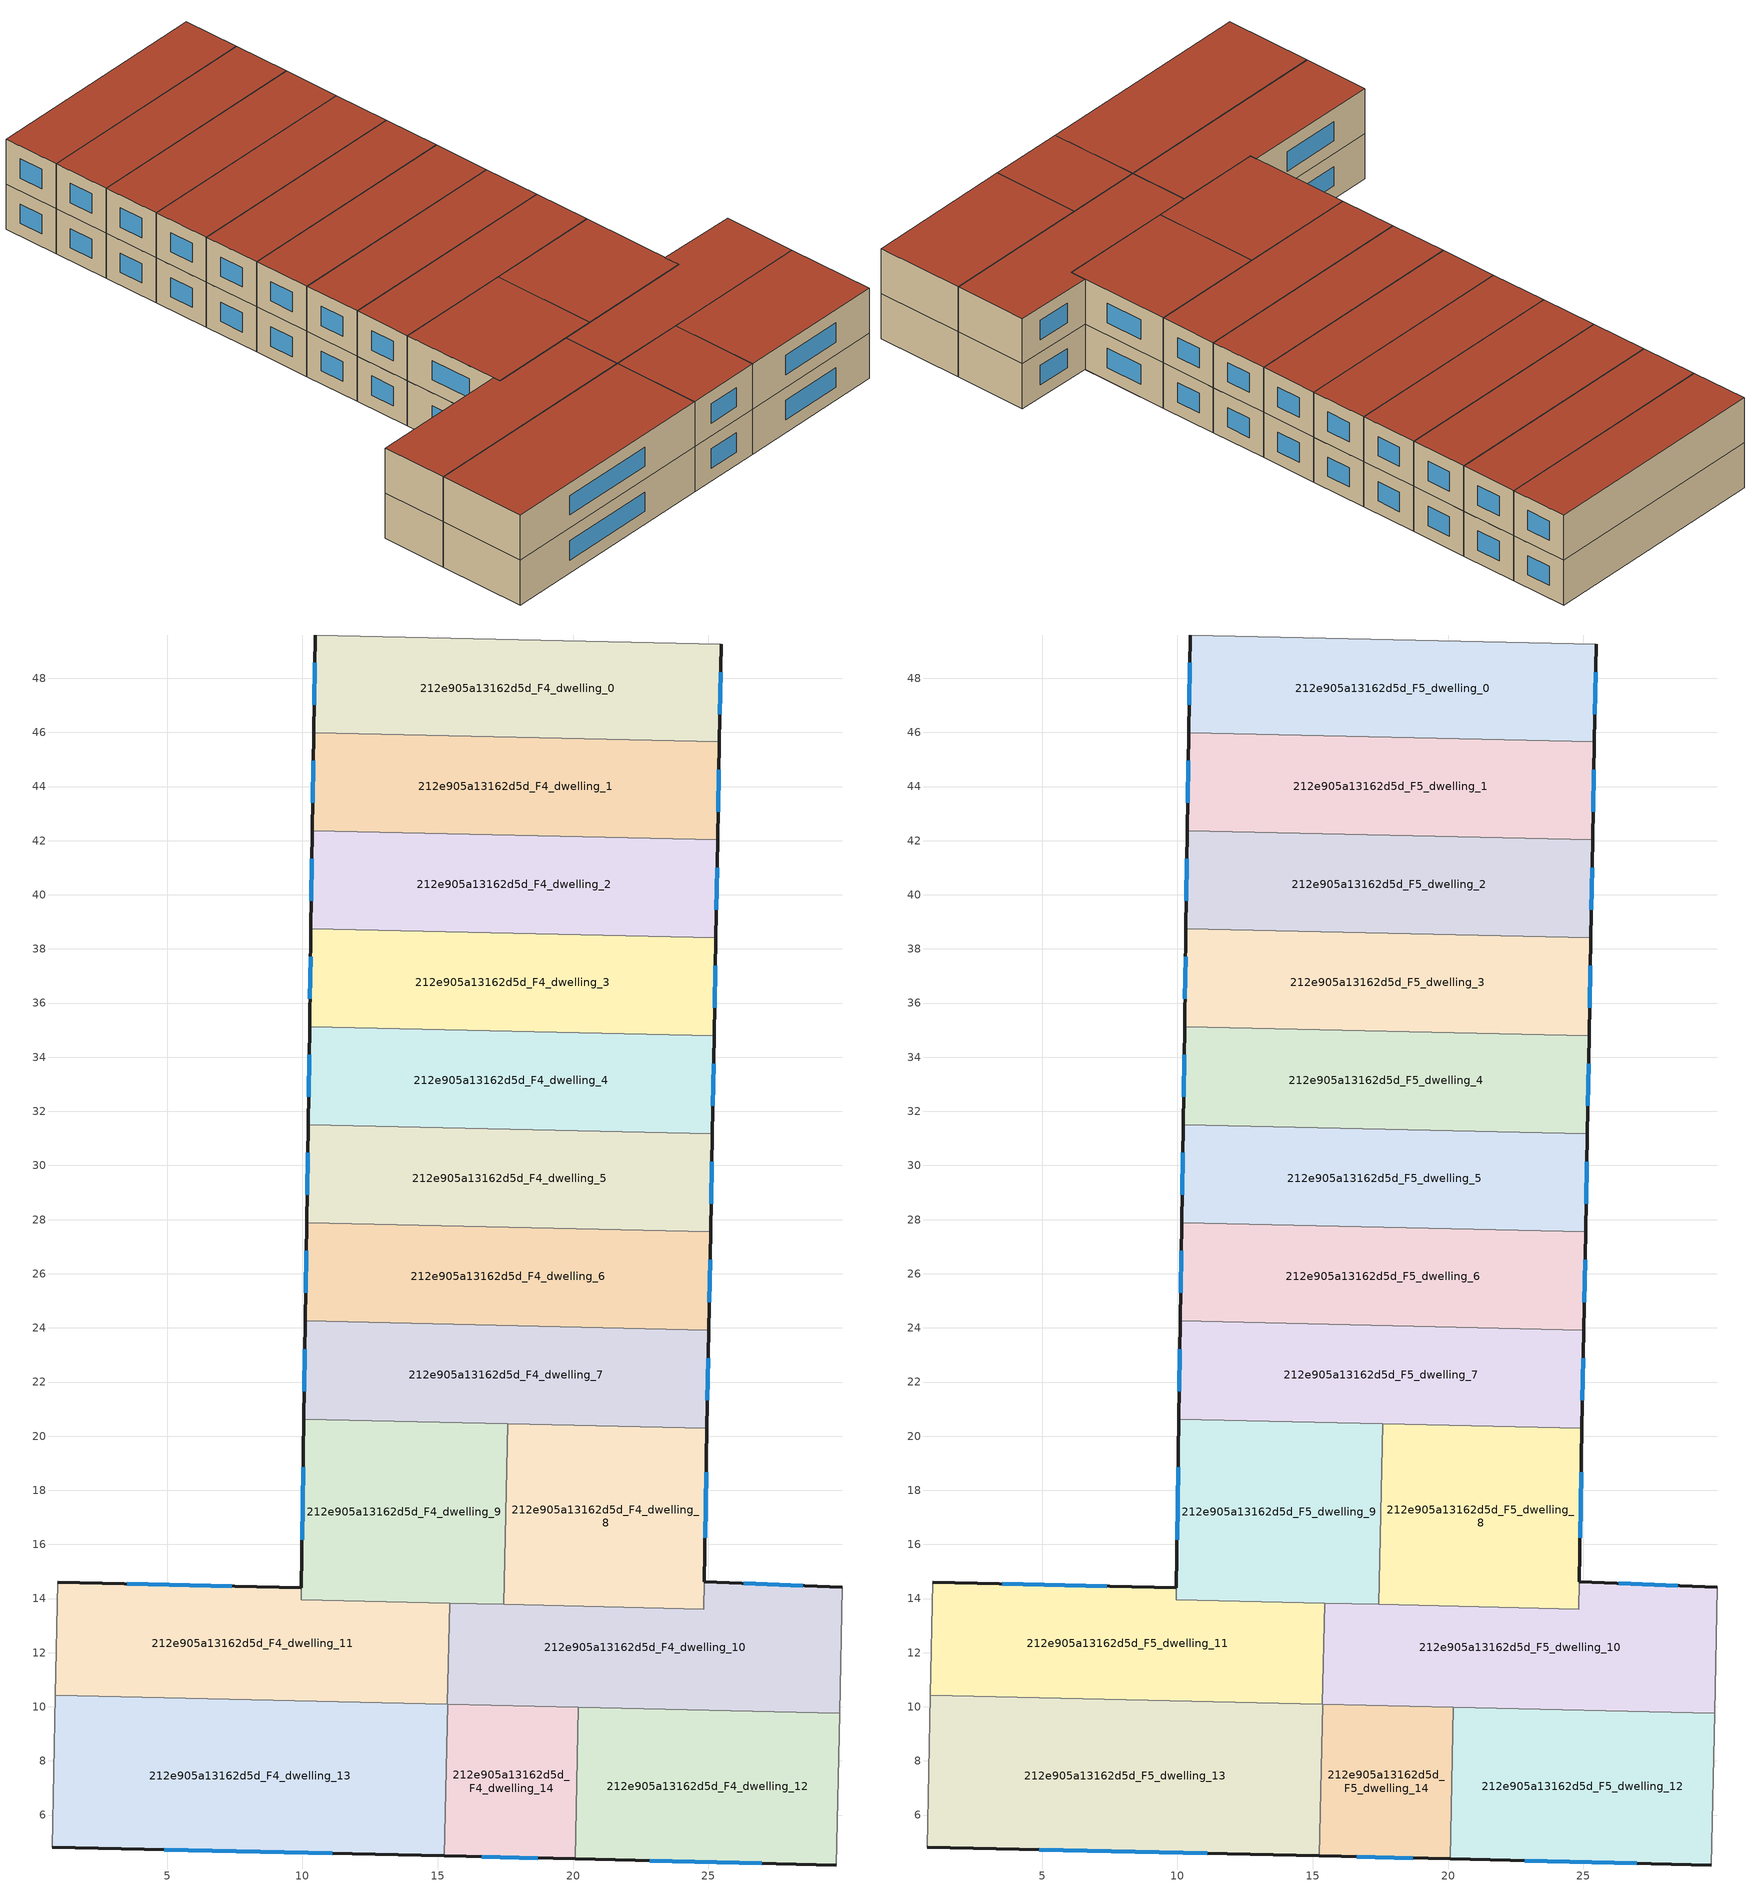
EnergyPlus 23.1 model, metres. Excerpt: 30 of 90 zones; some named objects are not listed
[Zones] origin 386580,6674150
212e905a13162d5d_F4_dwelling_0
 floor to 212e905a13162d5d_F3_dwelling_0 (EU_floor_Construction): 25.47,49.26 25.4,45.65 10.42,45.99 10.47,49.6 z12
 wall outside (EU_wall_Construction): 10.47,49.6 10.42,45.99 / 25.4,45.65 25.47,49.26 z12:15
 wall to 212e905a13162d5d_F4_dwelling_1 (EU_wall_Construction): 10.42,45.99 25.4,45.65 z12:15
 wall adiabatic (EU_wall_Construction): 25.47,49.26 10.47,49.6 z12:15
 window (EU_Window_Construction): 10.46,48.57 10.43,47.02 / 25.42,46.68 25.45,48.23 z12.86:14.14
212e905a13162d5d_F4_dwelling_1
 floor to 212e905a13162d5d_F3_dwelling_1 (EU_floor_Construction): 25.4,45.65 25.34,42.03 10.37,42.37 10.42,45.99 z12
 wall outside (EU_wall_Construction): 10.42,45.99 10.37,42.37 / 25.34,42.03 25.4,45.65 z12:15
 wall to 212e905a13162d5d_F4_dwelling_2 (EU_wall_Construction): 10.37,42.37 25.34,42.03 z12:15
 window (EU_Window_Construction): 10.4,44.96 10.38,43.41 / 25.35,43.07 25.38,44.62 z12.86:14.14
212e905a13162d5d_F4_dwelling_10
 floor to 212e905a13162d5d_F3_dwelling_10 (EU_floor_Construction): 29.95,14.42 29.85,9.76 15.36,10.09 15.44,13.83 24.83,13.61 24.84,14.63 z12
 wall outside (EU_wall_Construction): 29.95,14.42 24.84,14.63 z12:15
 wall to 212e905a13162d5d_F4_dwelling_11 (EU_wall_Construction): 15.44,13.83 15.36,10.09 z12:15
 wall adiabatic (EU_wall_Construction): 29.85,9.76 29.95,14.42 z12:15
 wall to 212e905a13162d5d_F4_dwelling_12 (EU_wall_Construction): 20.2,9.98 29.85,9.76 z12:15
 wall to 212e905a13162d5d_F4_dwelling_8 (EU_wall_Construction): 24.82,13.61 17.44,13.78 / 24.84,14.63 24.83,13.61 z12:15
 wall to 212e905a13162d5d_F4_dwelling_14 (EU_wall_Construction): 15.36,10.09 20.2,9.98 z12:15
 wall to 212e905a13162d5d_F4_dwelling_9 (EU_wall_Construction): 17.44,13.78 15.44,13.83 z12:15
 window (EU_Window_Construction): 28.49,14.48 26.3,14.57 z12.86:14.14
212e905a13162d5d_F4_dwelling_11
 floor to 212e905a13162d5d_F3_dwelling_11 (EU_floor_Construction): 15.44,13.83 15.36,10.09 0.87,10.42 0.96,14.61 9.96,14.4 9.95,13.95 z12
 wall outside (EU_wall_Construction): 9.96,14.4 0.96,14.61 z12:15
 wall adiabatic (EU_wall_Construction): 0.96,14.61 0.87,10.42 z12:15
 wall to 212e905a13162d5d_F4_dwelling_9 (EU_wall_Construction): 9.95,13.95 9.96,14.4 / 15.44,13.83 9.96,13.95 z12:15
 wall to 212e905a13162d5d_F4_dwelling_13 (EU_wall_Construction): 0.87,10.42 15.36,10.09 z12:15
 window (EU_Window_Construction): 7.39,14.46 3.53,14.55 z12.86:14.14
212e905a13162d5d_F4_dwelling_12
 floor to 212e905a13162d5d_F3_dwelling_12 (EU_floor_Construction): 29.85,9.76 29.73,4.16 20.07,4.38 20.2,9.98 z12
 wall outside (EU_wall_Construction): 20.07,4.38 29.73,4.16 z12:15
 wall to 212e905a13162d5d_F4_dwelling_14 (EU_wall_Construction): 20.2,9.98 20.07,4.38 z12:15
 wall adiabatic (EU_wall_Construction): 29.73,4.16 29.85,9.76 z12:15
 window (EU_Window_Construction): 22.83,4.31 26.97,4.22 z12.86:14.14
212e905a13162d5d_F4_dwelling_13
 floor to 212e905a13162d5d_F3_dwelling_13 (EU_floor_Construction): 15.36,10.09 15.24,4.49 0.75,4.82 0.87,10.42 z12
 wall outside (EU_wall_Construction): 0.75,4.82 15.24,4.49 z12:15
 wall adiabatic (EU_wall_Construction): 0.87,10.42 0.75,4.82 z12:15
 wall to 212e905a13162d5d_F4_dwelling_14 (EU_wall_Construction): 15.24,4.49 15.36,10.09 z12:15
 window (EU_Window_Construction): 4.89,4.73 11.1,4.58 z12.86:14.14
212e905a13162d5d_F4_dwelling_14
 floor to 212e905a13162d5d_F3_dwelling_14 (EU_floor_Construction): 20.2,9.98 20.07,4.38 15.24,4.49 15.36,10.09 z12
 wall outside (EU_wall_Construction): 15.24,4.49 20.07,4.38 z12:15
 window (EU_Window_Construction): 16.62,4.46 18.69,4.41 z12.86:14.14
212e905a13162d5d_F4_dwelling_2
 floor to 212e905a13162d5d_F3_dwelling_2 (EU_floor_Construction): 25.34,42.03 25.27,38.42 10.31,38.76 10.37,42.37 z12
 wall outside (EU_wall_Construction): 10.37,42.37 10.31,38.76 / 25.27,38.42 25.34,42.03 z12:15
 wall to 212e905a13162d5d_F4_dwelling_3 (EU_wall_Construction): 10.31,38.76 25.27,38.42 z12:15
 window (EU_Window_Construction): 10.35,41.34 10.33,39.79 / 25.29,39.45 25.32,41 z12.86:14.14
212e905a13162d5d_F4_dwelling_3
 floor to 212e905a13162d5d_F3_dwelling_3 (EU_floor_Construction): 25.27,38.42 25.21,34.79 10.26,35.13 10.31,38.76 z12
 wall outside (EU_wall_Construction): 10.31,38.76 10.26,35.13 / 25.21,34.79 25.27,38.42 z12:15
 wall to 212e905a13162d5d_F4_dwelling_4 (EU_wall_Construction): 10.26,35.13 25.21,34.79 z12:15
 window (EU_Window_Construction): 10.3,37.72 10.28,36.17 / 25.23,35.83 25.25,37.38 z12.86:14.14
212e905a13162d5d_F4_dwelling_4
 floor to 212e905a13162d5d_F3_dwelling_4 (EU_floor_Construction): 25.21,34.79 25.14,31.17 10.21,31.51 10.26,35.13 z12
 wall outside (EU_wall_Construction): 10.26,35.13 10.21,31.51 / 25.14,31.17 25.21,34.79 z12:15
 wall to 212e905a13162d5d_F4_dwelling_5 (EU_wall_Construction): 10.21,31.51 25.14,31.17 z12:15
 window (EU_Window_Construction): 10.25,34.1 10.22,32.55 / 25.16,32.21 25.19,33.76 z12.86:14.14
212e905a13162d5d_F4_dwelling_5
 floor to 212e905a13162d5d_F3_dwelling_5 (EU_floor_Construction): 25.14,31.17 25.08,27.55 10.16,27.88 10.21,31.51 z12
 wall outside (EU_wall_Construction): 10.21,31.51 10.16,27.88 / 25.08,27.55 25.14,31.17 z12:15
 wall to 212e905a13162d5d_F4_dwelling_6 (EU_wall_Construction): 10.16,27.88 25.08,27.55 z12:15
 window (EU_Window_Construction): 10.19,30.48 10.17,28.92 / 25.1,28.58 25.12,30.14 z12.86:14.14
212e905a13162d5d_F4_dwelling_6
 floor to 212e905a13162d5d_F3_dwelling_6 (EU_floor_Construction): 25.08,27.55 25.01,23.92 10.1,24.25 10.16,27.88 z12
 wall outside (EU_wall_Construction): 10.16,27.88 10.1,24.25 / 25.01,23.92 25.08,27.55 z12:15
 wall to 212e905a13162d5d_F4_dwelling_7 (EU_wall_Construction): 10.1,24.25 25.01,23.92 z12:15
 window (EU_Window_Construction): 10.14,26.85 10.12,25.29 / 25.03,24.95 25.06,26.51 z12.86:14.14
212e905a13162d5d_F4_dwelling_7
 floor to 212e905a13162d5d_F3_dwelling_7 (EU_floor_Construction): 25.01,23.92 24.95,20.28 10.05,20.62 10.1,24.25 z12
 wall outside (EU_wall_Construction): 10.1,24.25 10.05,20.62 / 24.95,20.28 25.01,23.92 z12:15
 wall to 212e905a13162d5d_F4_dwelling_9 (EU_wall_Construction): 10.05,20.62 17.59,20.45 z12:15
 wall to 212e905a13162d5d_F4_dwelling_8 (EU_wall_Construction): 17.59,20.45 24.95,20.28 z12:15
 window (EU_Window_Construction): 10.09,23.22 10.06,21.66 / 24.96,21.32 24.99,22.88 z12.86:14.14
212e905a13162d5d_F4_dwelling_8
 floor to 212e905a13162d5d_F3_dwelling_8 (EU_floor_Construction): 24.95,20.28 24.82,13.61 17.44,13.78 17.59,20.45 z12
 wall outside (EU_wall_Construction): 24.85,14.63 24.95,20.28 z12:15
 wall to 212e905a13162d5d_F4_dwelling_9 (EU_wall_Construction): 17.59,20.45 17.44,13.78 z12:15
 window (EU_Window_Construction): 24.87,16.24 24.92,18.67 z12.86:14.14
212e905a13162d5d_F4_dwelling_9
 floor to 212e905a13162d5d_F3_dwelling_9 (EU_floor_Construction): 17.59,20.45 17.44,13.78 9.96,13.95 10.05,20.62 z12
 wall outside (EU_wall_Construction): 10.05,20.62 9.96,14.4 z12:15
 window (EU_Window_Construction): 10.02,18.84 9.99,16.18 z12.86:14.14
212e905a13162d5d_F5_dwelling_0
 floor to 212e905a13162d5d_F4_dwelling_0 (EU_floor_Construction): 25.47,49.26 25.4,45.65 10.42,45.99 10.47,49.6 z15
 wall outside (EU_wall_Construction): 10.47,49.6 10.42,45.99 / 25.4,45.65 25.47,49.26 z15:18
 wall to 212e905a13162d5d_F5_dwelling_1 (EU_wall_Construction): 10.42,45.99 25.4,45.65 z15:18
 wall adiabatic (EU_wall_Construction): 25.47,49.26 10.47,49.6 z15:18
 window (EU_Window_Construction): 10.46,48.57 10.43,47.02 / 25.42,46.68 25.45,48.23 z15.86:17.14
 roof outside (EU_roof_Construction): 25.4,45.65 25.47,49.26 10.47,49.6 10.42,45.99 z18
212e905a13162d5d_F5_dwelling_1
 floor to 212e905a13162d5d_F4_dwelling_1 (EU_floor_Construction): 25.4,45.65 25.34,42.03 10.37,42.37 10.42,45.99 z15
 wall outside (EU_wall_Construction): 10.42,45.99 10.37,42.37 / 25.34,42.03 25.4,45.65 z15:18
 wall to 212e905a13162d5d_F5_dwelling_2 (EU_wall_Construction): 10.37,42.37 25.34,42.03 z15:18
 window (EU_Window_Construction): 10.4,44.96 10.38,43.41 / 25.35,43.07 25.38,44.62 z15.86:17.14
 roof outside (EU_roof_Construction): 25.34,42.03 25.4,45.65 10.42,45.99 10.37,42.37 z18
212e905a13162d5d_F5_dwelling_10
 floor to 212e905a13162d5d_F4_dwelling_10 (EU_floor_Construction): 29.95,14.42 29.85,9.76 15.36,10.09 15.44,13.83 24.83,13.61 24.84,14.63 z15
 wall outside (EU_wall_Construction): 29.95,14.42 24.84,14.63 z15:18
 wall to 212e905a13162d5d_F5_dwelling_11 (EU_wall_Construction): 15.44,13.83 15.36,10.09 z15:18
 wall adiabatic (EU_wall_Construction): 29.85,9.76 29.95,14.42 z15:18
 wall to 212e905a13162d5d_F5_dwelling_12 (EU_wall_Construction): 20.2,9.98 29.85,9.76 z15:18
 wall to 212e905a13162d5d_F5_dwelling_8 (EU_wall_Construction): 24.82,13.61 17.44,13.78 / 24.84,14.63 24.83,13.61 z15:18
 wall to 212e905a13162d5d_F5_dwelling_14 (EU_wall_Construction): 15.36,10.09 20.2,9.98 z15:18
 wall to 212e905a13162d5d_F5_dwelling_9 (EU_wall_Construction): 17.44,13.78 15.44,13.83 z15:18
 window (EU_Window_Construction): 28.49,14.48 26.3,14.57 z15.86:17.14
 roof outside (EU_roof_Construction): 29.85,9.76 29.95,14.42 24.84,14.63 24.83,13.61 15.44,13.83 15.36,10.09 z18
212e905a13162d5d_F5_dwelling_11
 floor to 212e905a13162d5d_F4_dwelling_11 (EU_floor_Construction): 15.44,13.83 15.36,10.09 0.87,10.42 0.96,14.61 9.96,14.4 9.95,13.95 z15
 wall outside (EU_wall_Construction): 9.96,14.4 0.96,14.61 z15:18
 wall adiabatic (EU_wall_Construction): 0.96,14.61 0.87,10.42 z15:18
 wall to 212e905a13162d5d_F5_dwelling_9 (EU_wall_Construction): 9.95,13.95 9.96,14.4 / 15.44,13.83 9.96,13.95 z15:18
 wall to 212e905a13162d5d_F5_dwelling_13 (EU_wall_Construction): 0.87,10.42 15.36,10.09 z15:18
 window (EU_Window_Construction): 7.39,14.46 3.53,14.55 z15.86:17.14
 roof outside (EU_roof_Construction): 15.36,10.09 15.44,13.83 9.95,13.95 9.96,14.4 0.96,14.61 0.87,10.42 z18
212e905a13162d5d_F5_dwelling_12
 floor to 212e905a13162d5d_F4_dwelling_12 (EU_floor_Construction): 29.85,9.76 29.73,4.16 20.07,4.38 20.2,9.98 z15
 wall outside (EU_wall_Construction): 20.07,4.38 29.73,4.16 z15:18
 wall to 212e905a13162d5d_F5_dwelling_14 (EU_wall_Construction): 20.2,9.98 20.07,4.38 z15:18
 wall adiabatic (EU_wall_Construction): 29.73,4.16 29.85,9.76 z15:18
 window (EU_Window_Construction): 22.83,4.31 26.97,4.22 z15.86:17.14
 roof outside (EU_roof_Construction): 29.73,4.16 29.85,9.76 20.2,9.98 20.07,4.38 z18
212e905a13162d5d_F5_dwelling_13
 floor to 212e905a13162d5d_F4_dwelling_13 (EU_floor_Construction): 15.36,10.09 15.24,4.49 0.75,4.82 0.87,10.42 z15
 wall outside (EU_wall_Construction): 0.75,4.82 15.24,4.49 z15:18
 wall adiabatic (EU_wall_Construction): 0.87,10.42 0.75,4.82 z15:18
 wall to 212e905a13162d5d_F5_dwelling_14 (EU_wall_Construction): 15.24,4.49 15.36,10.09 z15:18
 window (EU_Window_Construction): 4.89,4.73 11.1,4.58 z15.86:17.14
 roof outside (EU_roof_Construction): 15.24,4.49 15.36,10.09 0.87,10.42 0.75,4.82 z18
212e905a13162d5d_F5_dwelling_14
 floor to 212e905a13162d5d_F4_dwelling_14 (EU_floor_Construction): 20.2,9.98 20.07,4.38 15.24,4.49 15.36,10.09 z15
 wall outside (EU_wall_Construction): 15.24,4.49 20.07,4.38 z15:18
 window (EU_Window_Construction): 16.62,4.46 18.69,4.41 z15.86:17.14
 roof outside (EU_roof_Construction): 20.07,4.38 20.2,9.98 15.36,10.09 15.24,4.49 z18
212e905a13162d5d_F5_dwelling_2
 floor to 212e905a13162d5d_F4_dwelling_2 (EU_floor_Construction): 25.34,42.03 25.27,38.42 10.31,38.76 10.37,42.37 z15
 wall outside (EU_wall_Construction): 10.37,42.37 10.31,38.76 / 25.27,38.42 25.34,42.03 z15:18
 wall to 212e905a13162d5d_F5_dwelling_3 (EU_wall_Construction): 10.31,38.76 25.27,38.42 z15:18
 window (EU_Window_Construction): 10.35,41.34 10.33,39.79 / 25.29,39.45 25.32,41 z15.86:17.14
 roof outside (EU_roof_Construction): 25.27,38.42 25.34,42.03 10.37,42.37 10.31,38.76 z18
212e905a13162d5d_F5_dwelling_3
 floor to 212e905a13162d5d_F4_dwelling_3 (EU_floor_Construction): 25.27,38.42 25.21,34.79 10.26,35.13 10.31,38.76 z15
 wall outside (EU_wall_Construction): 10.31,38.76 10.26,35.13 / 25.21,34.79 25.27,38.42 z15:18
 wall to 212e905a13162d5d_F5_dwelling_4 (EU_wall_Construction): 10.26,35.13 25.21,34.79 z15:18
 window (EU_Window_Construction): 10.3,37.72 10.28,36.17 / 25.23,35.83 25.25,37.38 z15.86:17.14
 roof outside (EU_roof_Construction): 25.21,34.79 25.27,38.42 10.31,38.76 10.26,35.13 z18
212e905a13162d5d_F5_dwelling_4
 floor to 212e905a13162d5d_F4_dwelling_4 (EU_floor_Construction): 25.21,34.79 25.14,31.17 10.21,31.51 10.26,35.13 z15
 wall outside (EU_wall_Construction): 10.26,35.13 10.21,31.51 / 25.14,31.17 25.21,34.79 z15:18
 wall to 212e905a13162d5d_F5_dwelling_5 (EU_wall_Construction): 10.21,31.51 25.14,31.17 z15:18
 window (EU_Window_Construction): 10.25,34.1 10.22,32.55 / 25.16,32.21 25.19,33.76 z15.86:17.14
 roof outside (EU_roof_Construction): 25.14,31.17 25.21,34.79 10.26,35.13 10.21,31.51 z18
212e905a13162d5d_F5_dwelling_5
 floor to 212e905a13162d5d_F4_dwelling_5 (EU_floor_Construction): 25.14,31.17 25.08,27.55 10.16,27.88 10.21,31.51 z15
 wall outside (EU_wall_Construction): 10.21,31.51 10.16,27.88 / 25.08,27.55 25.14,31.17 z15:18
 wall to 212e905a13162d5d_F5_dwelling_6 (EU_wall_Construction): 10.16,27.88 25.08,27.55 z15:18
 window (EU_Window_Construction): 10.19,30.48 10.17,28.92 / 25.1,28.58 25.12,30.14 z15.86:17.14
 roof outside (EU_roof_Construction): 25.08,27.55 25.14,31.17 10.21,31.51 10.16,27.88 z18
212e905a13162d5d_F5_dwelling_6
 floor to 212e905a13162d5d_F4_dwelling_6 (EU_floor_Construction): 25.08,27.55 25.01,23.92 10.1,24.25 10.16,27.88 z15
 wall outside (EU_wall_Construction): 10.16,27.88 10.1,24.25 / 25.01,23.92 25.08,27.55 z15:18
 wall to 212e905a13162d5d_F5_dwelling_7 (EU_wall_Construction): 10.1,24.25 25.01,23.92 z15:18
 window (EU_Window_Construction): 10.14,26.85 10.12,25.29 / 25.03,24.95 25.06,26.51 z15.86:17.14
 roof outside (EU_roof_Construction): 25.01,23.92 25.08,27.55 10.16,27.88 10.1,24.25 z18
212e905a13162d5d_F5_dwelling_7
 floor to 212e905a13162d5d_F4_dwelling_7 (EU_floor_Construction): 25.01,23.92 24.95,20.28 10.05,20.62 10.1,24.25 z15
 wall outside (EU_wall_Construction): 10.1,24.25 10.05,20.62 / 24.95,20.28 25.01,23.92 z15:18
 wall to 212e905a13162d5d_F5_dwelling_9 (EU_wall_Construction): 10.05,20.62 17.59,20.45 z15:18
 wall to 212e905a13162d5d_F5_dwelling_8 (EU_wall_Construction): 17.59,20.45 24.95,20.28 z15:18
 window (EU_Window_Construction): 10.09,23.22 10.06,21.66 / 24.96,21.32 24.99,22.88 z15.86:17.14
 roof outside (EU_roof_Construction): 24.95,20.28 25.01,23.92 10.1,24.25 10.05,20.62 z18
212e905a13162d5d_F5_dwelling_8
 floor to 212e905a13162d5d_F4_dwelling_8 (EU_floor_Construction): 24.95,20.28 24.82,13.61 17.44,13.78 17.59,20.45 z15
 wall outside (EU_wall_Construction): 24.85,14.63 24.95,20.28 z15:18
 wall to 212e905a13162d5d_F5_dwelling_9 (EU_wall_Construction): 17.59,20.45 17.44,13.78 z15:18
 window (EU_Window_Construction): 24.87,16.24 24.92,18.67 z15.86:17.14
 roof outside (EU_roof_Construction): 24.82,13.61 24.95,20.28 17.59,20.45 17.44,13.78 z18
212e905a13162d5d_F5_dwelling_9
 floor to 212e905a13162d5d_F4_dwelling_9 (EU_floor_Construction): 17.59,20.45 17.44,13.78 9.96,13.95 10.05,20.62 z15
 wall outside (EU_wall_Construction): 10.05,20.62 9.96,14.4 z15:18
 window (EU_Window_Construction): 10.02,18.84 9.99,16.18 z15.86:17.14
 roof outside (EU_roof_Construction): 17.44,13.78 17.59,20.45 10.05,20.62 9.95,13.95 z18
[Building]
EU S2 Campaign: North Axis=0; Terrain=City; Solar Distribution=FullExterior
[Site:Location]
Helsinki-Vantaa.AP: Latitude=60.317; Longitude=24.963; Time Zone=2; Elevation=54.6
[SizingPeriod:WeatherFileDays]
AnnualSizingPeriod: Begin Month=1; Begin Day of Month=1; End Month=12; End Day of Month=31; Day of Week for Start Day=Monday; Use Weather File Daylight Saving Period=No; Use Weather File Rain and Snow Indicators=No
[MATERIAL]
EU_InternalMass_Material: Roughness=MediumRough; Thickness=0.1; Conductivity=1; Density=1800; Specific Heat=900; Thermal Absorptance=0.9; Solar Absorptance=0.7; Visible Absorptance=0.7
[MATERIAL:NOMASS] Roughness=MediumRough; Thermal Absorptance=0.9; Solar Absorptance=0.7; Visible Absorptance=0.7
Name | Thermal Resistance
EU_wall_NoMass | 1.10183
EU_roof_NoMass; EU_floor_NoMass | 1.70606
[WINDOWMATERIAL:SIMPLEGLAZINGSYSTEM]
EU_Window_SimpleGlazing: UFactor=3.11035; Solar Heat Gain Coefficient=0.8; Visible Transmittance=0.8
[CONSTRUCTION]
EU_wall_Construction: EU_wall_NoMass
EU_roof_Construction: EU_roof_NoMass
EU_floor_Construction: EU_floor_NoMass
EU_Window_Construction: EU_Window_SimpleGlazing
EU_InternalMass_Construction: EU_InternalMass_Material
[ZONE] Type=1; Multiplier=1; Ceiling Height=autocalculate; Floor Area=autocalculate; Part of Total Floor Area=Yes
Name | Volume
212e905a13162d5d_F4_dwelling_0; 212e905a13162d5d_F5_dwelling_0 | 162.437
212e905a13162d5d_F4_dwelling_1; 212e905a13162d5d_F5_dwelling_1 | 162.502
212e905a13162d5d_F4_dwelling_10; 212e905a13162d5d_F5_dwelling_10 | 177.281
212e905a13162d5d_F4_dwelling_11; 212e905a13162d5d_F5_dwelling_11 | 174.551
212e905a13162d5d_F4_dwelling_12; 212e905a13162d5d_F5_dwelling_12 | 162.447
212e905a13162d5d_F4_dwelling_13; 212e905a13162d5d_F5_dwelling_13 | 243.593
212e905a13162d5d_F4_dwelling_14; 212e905a13162d5d_F5_dwelling_14 | 81.2791
212e905a13162d5d_F4_dwelling_2; 212e905a13162d5d_F5_dwelling_2 | 162.439
212e905a13162d5d_F4_dwelling_3; 212e905a13162d5d_F5_dwelling_3 | 162.488
212e905a13162d5d_F4_dwelling_4; 212e905a13162d5d_F5_dwelling_4 | 162.444
212e905a13162d5d_F4_dwelling_5; 212e905a13162d5d_F5_dwelling_5 | 162.469
212e905a13162d5d_F4_dwelling_6; 212e905a13162d5d_F5_dwelling_6 | 162.495
212e905a13162d5d_F4_dwelling_7; 212e905a13162d5d_F5_dwelling_7 | 162.443
212e905a13162d5d_F4_dwelling_8; 212e905a13162d5d_F5_dwelling_8 | 147.595
212e905a13162d5d_F4_dwelling_9; 212e905a13162d5d_F5_dwelling_9 | 150.319
[INTERNALMASS] Construction=EU_InternalMass_Construction
Name | Zone or ZoneList | Surface Area
212e905a13162d5d_F4_dwelling_0_EU_InternalMass | 212e905a13162d5d_F4_dwelling_0 | 54.1454
212e905a13162d5d_F4_dwelling_1_EU_InternalMass | 212e905a13162d5d_F4_dwelling_1 | 54.1675
212e905a13162d5d_F4_dwelling_2_EU_InternalMass | 212e905a13162d5d_F4_dwelling_2 | 54.1465
212e905a13162d5d_F4_dwelling_3_EU_InternalMass | 212e905a13162d5d_F4_dwelling_3 | 54.1629
212e905a13162d5d_F4_dwelling_4_EU_InternalMass | 212e905a13162d5d_F4_dwelling_4 | 54.1477
212e905a13162d5d_F4_dwelling_5_EU_InternalMass | 212e905a13162d5d_F4_dwelling_5 | 54.1564
212e905a13162d5d_F4_dwelling_6_EU_InternalMass | 212e905a13162d5d_F4_dwelling_6 | 54.1651
212e905a13162d5d_F4_dwelling_7_EU_InternalMass | 212e905a13162d5d_F4_dwelling_7 | 54.1477
212e905a13162d5d_F4_dwelling_8_EU_InternalMass | 212e905a13162d5d_F4_dwelling_8 | 49.2141
212e905a13162d5d_F4_dwelling_9_EU_InternalMass | 212e905a13162d5d_F4_dwelling_9 | 50.1246
212e905a13162d5d_F4_dwelling_10_EU_InternalMass | 212e905a13162d5d_F4_dwelling_10 | 59.0933
212e905a13162d5d_F4_dwelling_11_EU_InternalMass | 212e905a13162d5d_F4_dwelling_11 | 58.183
212e905a13162d5d_F4_dwelling_12_EU_InternalMass | 212e905a13162d5d_F4_dwelling_12 | 54.1489
212e905a13162d5d_F4_dwelling_13_EU_InternalMass | 212e905a13162d5d_F4_dwelling_13 | 81.1975
212e905a13162d5d_F4_dwelling_14_EU_InternalMass | 212e905a13162d5d_F4_dwelling_14 | 27.1068
212e905a13162d5d_F5_dwelling_0_EU_InternalMass | 212e905a13162d5d_F5_dwelling_0 | 54.1454
212e905a13162d5d_F5_dwelling_1_EU_InternalMass | 212e905a13162d5d_F5_dwelling_1 | 54.1675
212e905a13162d5d_F5_dwelling_2_EU_InternalMass | 212e905a13162d5d_F5_dwelling_2 | 54.1465
212e905a13162d5d_F5_dwelling_3_EU_InternalMass | 212e905a13162d5d_F5_dwelling_3 | 54.1629
212e905a13162d5d_F5_dwelling_4_EU_InternalMass | 212e905a13162d5d_F5_dwelling_4 | 54.1477
212e905a13162d5d_F5_dwelling_5_EU_InternalMass | 212e905a13162d5d_F5_dwelling_5 | 54.1564
212e905a13162d5d_F5_dwelling_6_EU_InternalMass | 212e905a13162d5d_F5_dwelling_6 | 54.1651
212e905a13162d5d_F5_dwelling_7_EU_InternalMass | 212e905a13162d5d_F5_dwelling_7 | 54.1477
212e905a13162d5d_F5_dwelling_8_EU_InternalMass | 212e905a13162d5d_F5_dwelling_8 | 49.2141
212e905a13162d5d_F5_dwelling_9_EU_InternalMass | 212e905a13162d5d_F5_dwelling_9 | 50.1246
212e905a13162d5d_F5_dwelling_10_EU_InternalMass | 212e905a13162d5d_F5_dwelling_10 | 59.0933
212e905a13162d5d_F5_dwelling_11_EU_InternalMass | 212e905a13162d5d_F5_dwelling_11 | 58.183
212e905a13162d5d_F5_dwelling_12_EU_InternalMass | 212e905a13162d5d_F5_dwelling_12 | 54.1489
212e905a13162d5d_F5_dwelling_13_EU_InternalMass | 212e905a13162d5d_F5_dwelling_13 | 81.1975
212e905a13162d5d_F5_dwelling_14_EU_InternalMass | 212e905a13162d5d_F5_dwelling_14 | 27.1068
[OTHEREQUIPMENT] Fuel Type=Electricity; Design Level Calculation Method=Watts/Area; Power per Zone Floor Area=1; Fraction Latent=0; Fraction Radiant=0; Fraction Lost=0; Carbon Dioxide Generation Rate=0; EndUse Subcategory=EU_Step8_InternalGains
Name | Zone or ZoneList or Space or SpaceList | Schedule
EU_Step8_InternalGain_212e905a13162d5d_F4_dwelling_0_f000 | 212e905a13162d5d_F4_dwelling_0 | EU_Step8_GainSchedule_212e905a13162d5d_F4_dwelling_0_f000
EU_Step8_InternalGain_212e905a13162d5d_F4_dwelling_1_f000 | 212e905a13162d5d_F4_dwelling_1 | EU_Step8_GainSchedule_212e905a13162d5d_F4_dwelling_1_f000
EU_Step8_InternalGain_212e905a13162d5d_F4_dwelling_2_f000 | 212e905a13162d5d_F4_dwelling_2 | EU_Step8_GainSchedule_212e905a13162d5d_F4_dwelling_2_f000
EU_Step8_InternalGain_212e905a13162d5d_F4_dwelling_3_f000 | 212e905a13162d5d_F4_dwelling_3 | EU_Step8_GainSchedule_212e905a13162d5d_F4_dwelling_3_f000
EU_Step8_InternalGain_212e905a13162d5d_F4_dwelling_4_f000 | 212e905a13162d5d_F4_dwelling_4 | EU_Step8_GainSchedule_212e905a13162d5d_F4_dwelling_4_f000
EU_Step8_InternalGain_212e905a13162d5d_F4_dwelling_5_f000 | 212e905a13162d5d_F4_dwelling_5 | EU_Step8_GainSchedule_212e905a13162d5d_F4_dwelling_5_f000
EU_Step8_InternalGain_212e905a13162d5d_F4_dwelling_6_f000 | 212e905a13162d5d_F4_dwelling_6 | EU_Step8_GainSchedule_212e905a13162d5d_F4_dwelling_6_f000
EU_Step8_InternalGain_212e905a13162d5d_F4_dwelling_7_f000 | 212e905a13162d5d_F4_dwelling_7 | EU_Step8_GainSchedule_212e905a13162d5d_F4_dwelling_7_f000
EU_Step8_InternalGain_212e905a13162d5d_F4_dwelling_8_f000 | 212e905a13162d5d_F4_dwelling_8 | EU_Step8_GainSchedule_212e905a13162d5d_F4_dwelling_8_f000
EU_Step8_InternalGain_212e905a13162d5d_F4_dwelling_9_f000 | 212e905a13162d5d_F4_dwelling_9 | EU_Step8_GainSchedule_212e905a13162d5d_F4_dwelling_9_f000
EU_Step8_InternalGain_212e905a13162d5d_F4_dwelling_10_f000 | 212e905a13162d5d_F4_dwelling_10 | EU_Step8_GainSchedule_212e905a13162d5d_F4_dwelling_10_f000
EU_Step8_InternalGain_212e905a13162d5d_F4_dwelling_11_f000 | 212e905a13162d5d_F4_dwelling_11 | EU_Step8_GainSchedule_212e905a13162d5d_F4_dwelling_11_f000
EU_Step8_InternalGain_212e905a13162d5d_F4_dwelling_12_f000 | 212e905a13162d5d_F4_dwelling_12 | EU_Step8_GainSchedule_212e905a13162d5d_F4_dwelling_12_f000
EU_Step8_InternalGain_212e905a13162d5d_F4_dwelling_13_f000 | 212e905a13162d5d_F4_dwelling_13 | EU_Step8_GainSchedule_212e905a13162d5d_F4_dwelling_13_f000
EU_Step8_InternalGain_212e905a13162d5d_F4_dwelling_14_f000 | 212e905a13162d5d_F4_dwelling_14 | EU_Step8_GainSchedule_212e905a13162d5d_F4_dwelling_14_f000
EU_Step8_InternalGain_212e905a13162d5d_F5_dwelling_0_f000 | 212e905a13162d5d_F5_dwelling_0 | EU_Step8_GainSchedule_212e905a13162d5d_F5_dwelling_0_f000
EU_Step8_InternalGain_212e905a13162d5d_F5_dwelling_1_f000 | 212e905a13162d5d_F5_dwelling_1 | EU_Step8_GainSchedule_212e905a13162d5d_F5_dwelling_1_f000
EU_Step8_InternalGain_212e905a13162d5d_F5_dwelling_2_f000 | 212e905a13162d5d_F5_dwelling_2 | EU_Step8_GainSchedule_212e905a13162d5d_F5_dwelling_2_f000
EU_Step8_InternalGain_212e905a13162d5d_F5_dwelling_3_f000 | 212e905a13162d5d_F5_dwelling_3 | EU_Step8_GainSchedule_212e905a13162d5d_F5_dwelling_3_f000
EU_Step8_InternalGain_212e905a13162d5d_F5_dwelling_4_f000 | 212e905a13162d5d_F5_dwelling_4 | EU_Step8_GainSchedule_212e905a13162d5d_F5_dwelling_4_f000
EU_Step8_InternalGain_212e905a13162d5d_F5_dwelling_5_f000 | 212e905a13162d5d_F5_dwelling_5 | EU_Step8_GainSchedule_212e905a13162d5d_F5_dwelling_5_f000
EU_Step8_InternalGain_212e905a13162d5d_F5_dwelling_6_f000 | 212e905a13162d5d_F5_dwelling_6 | EU_Step8_GainSchedule_212e905a13162d5d_F5_dwelling_6_f000
EU_Step8_InternalGain_212e905a13162d5d_F5_dwelling_7_f000 | 212e905a13162d5d_F5_dwelling_7 | EU_Step8_GainSchedule_212e905a13162d5d_F5_dwelling_7_f000
EU_Step8_InternalGain_212e905a13162d5d_F5_dwelling_8_f000 | 212e905a13162d5d_F5_dwelling_8 | EU_Step8_GainSchedule_212e905a13162d5d_F5_dwelling_8_f000
EU_Step8_InternalGain_212e905a13162d5d_F5_dwelling_9_f000 | 212e905a13162d5d_F5_dwelling_9 | EU_Step8_GainSchedule_212e905a13162d5d_F5_dwelling_9_f000
EU_Step8_InternalGain_212e905a13162d5d_F5_dwelling_10_f000 | 212e905a13162d5d_F5_dwelling_10 | EU_Step8_GainSchedule_212e905a13162d5d_F5_dwelling_10_f000
EU_Step8_InternalGain_212e905a13162d5d_F5_dwelling_11_f000 | 212e905a13162d5d_F5_dwelling_11 | EU_Step8_GainSchedule_212e905a13162d5d_F5_dwelling_11_f000
EU_Step8_InternalGain_212e905a13162d5d_F5_dwelling_12_f000 | 212e905a13162d5d_F5_dwelling_12 | EU_Step8_GainSchedule_212e905a13162d5d_F5_dwelling_12_f000
EU_Step8_InternalGain_212e905a13162d5d_F5_dwelling_13_f000 | 212e905a13162d5d_F5_dwelling_13 | EU_Step8_GainSchedule_212e905a13162d5d_F5_dwelling_13_f000
EU_Step8_InternalGain_212e905a13162d5d_F5_dwelling_14_f000 | 212e905a13162d5d_F5_dwelling_14 | EU_Step8_GainSchedule_212e905a13162d5d_F5_dwelling_14_f000
[ZONEVENTILATION:DESIGNFLOWRATE] Schedule=EU_AlwaysOn; Design Flow Rate Calculation Method=AirChanges/Hour; Air Changes per Hour=0.756316; Ventilation Type=Natural; Fan Pressure Rise=0; Fan Total Efficiency=1; Constant Term Coefficient=1; Temperature Term Coefficient=0; Velocity Term Coefficient=0; Velocity Squared Term Coefficient=0; Minimum Indoor Temperature=-100; Maximum Indoor Temperature=100; Delta Temperature=-100; Minimum Outdoor Temperature=-100; Maximum Outdoor Temperature=100; Maximum Wind Speed=40
Name | Zone or ZoneList or Space or SpaceList
EU_ConstantAir_212e905a13162d5d_F4_dwelling_0 | 212e905a13162d5d_F4_dwelling_0
EU_ConstantAir_212e905a13162d5d_F4_dwelling_1 | 212e905a13162d5d_F4_dwelling_1
EU_ConstantAir_212e905a13162d5d_F4_dwelling_2 | 212e905a13162d5d_F4_dwelling_2
EU_ConstantAir_212e905a13162d5d_F4_dwelling_3 | 212e905a13162d5d_F4_dwelling_3
EU_ConstantAir_212e905a13162d5d_F4_dwelling_4 | 212e905a13162d5d_F4_dwelling_4
EU_ConstantAir_212e905a13162d5d_F4_dwelling_5 | 212e905a13162d5d_F4_dwelling_5
EU_ConstantAir_212e905a13162d5d_F4_dwelling_6 | 212e905a13162d5d_F4_dwelling_6
EU_ConstantAir_212e905a13162d5d_F4_dwelling_7 | 212e905a13162d5d_F4_dwelling_7
EU_ConstantAir_212e905a13162d5d_F4_dwelling_8 | 212e905a13162d5d_F4_dwelling_8
EU_ConstantAir_212e905a13162d5d_F4_dwelling_9 | 212e905a13162d5d_F4_dwelling_9
EU_ConstantAir_212e905a13162d5d_F4_dwelling_10 | 212e905a13162d5d_F4_dwelling_10
EU_ConstantAir_212e905a13162d5d_F4_dwelling_11 | 212e905a13162d5d_F4_dwelling_11
EU_ConstantAir_212e905a13162d5d_F4_dwelling_12 | 212e905a13162d5d_F4_dwelling_12
EU_ConstantAir_212e905a13162d5d_F4_dwelling_13 | 212e905a13162d5d_F4_dwelling_13
EU_ConstantAir_212e905a13162d5d_F4_dwelling_14 | 212e905a13162d5d_F4_dwelling_14
EU_ConstantAir_212e905a13162d5d_F5_dwelling_0 | 212e905a13162d5d_F5_dwelling_0
EU_ConstantAir_212e905a13162d5d_F5_dwelling_1 | 212e905a13162d5d_F5_dwelling_1
EU_ConstantAir_212e905a13162d5d_F5_dwelling_2 | 212e905a13162d5d_F5_dwelling_2
EU_ConstantAir_212e905a13162d5d_F5_dwelling_3 | 212e905a13162d5d_F5_dwelling_3
EU_ConstantAir_212e905a13162d5d_F5_dwelling_4 | 212e905a13162d5d_F5_dwelling_4
EU_ConstantAir_212e905a13162d5d_F5_dwelling_5 | 212e905a13162d5d_F5_dwelling_5
EU_ConstantAir_212e905a13162d5d_F5_dwelling_6 | 212e905a13162d5d_F5_dwelling_6
EU_ConstantAir_212e905a13162d5d_F5_dwelling_7 | 212e905a13162d5d_F5_dwelling_7
EU_ConstantAir_212e905a13162d5d_F5_dwelling_8 | 212e905a13162d5d_F5_dwelling_8
EU_ConstantAir_212e905a13162d5d_F5_dwelling_9 | 212e905a13162d5d_F5_dwelling_9
EU_ConstantAir_212e905a13162d5d_F5_dwelling_10 | 212e905a13162d5d_F5_dwelling_10
EU_ConstantAir_212e905a13162d5d_F5_dwelling_11 | 212e905a13162d5d_F5_dwelling_11
EU_ConstantAir_212e905a13162d5d_F5_dwelling_12 | 212e905a13162d5d_F5_dwelling_12
EU_ConstantAir_212e905a13162d5d_F5_dwelling_13 | 212e905a13162d5d_F5_dwelling_13
EU_ConstantAir_212e905a13162d5d_F5_dwelling_14 | 212e905a13162d5d_F5_dwelling_14
[HVACTEMPLATE:ZONE:IDEALLOADSAIRSYSTEM] System Availability Schedule=EU_AlwaysOn; Maximum Heating Supply Air Temperature=50; Minimum Cooling Supply Air Temperature=13; Maximum Heating Supply Air Humidity Ratio=0.0156; Minimum Cooling Supply Air Humidity Ratio=0.0077; Heating Limit=NoLimit; Cooling Limit=NoLimit; Heating Availability Schedule=EU_AlwaysOn; Cooling Availability Schedule=EU_CoolingOff; Dehumidification Control Type=ConstantSensibleHeatRatio; Cooling Sensible Heat Ratio=0.7; Dehumidification Setpoint=60; Humidification Control Type=None; Humidification Setpoint=30; Outdoor Air Method=None; Outdoor Air Flow Rate per Person=0.00944; Outdoor Air Flow Rate per Zone Floor Area=0; Outdoor Air Flow Rate per Zone=0; Demand Controlled Ventilation Type=None; Outdoor Air Economizer Type=NoEconomizer; Heat Recovery Type=None; Sensible Heat Recovery Effectiveness=0.7; Latent Heat Recovery Effectiveness=0.65
Name | Template Thermostat
212e905a13162d5d_F4_dwelling_0 | EU_HeatOnly_212e905a13162d5d_F4_dwelling_0
212e905a13162d5d_F4_dwelling_1 | EU_HeatOnly_212e905a13162d5d_F4_dwelling_1
212e905a13162d5d_F4_dwelling_2 | EU_HeatOnly_212e905a13162d5d_F4_dwelling_2
212e905a13162d5d_F4_dwelling_3 | EU_HeatOnly_212e905a13162d5d_F4_dwelling_3
212e905a13162d5d_F4_dwelling_4 | EU_HeatOnly_212e905a13162d5d_F4_dwelling_4
212e905a13162d5d_F4_dwelling_5 | EU_HeatOnly_212e905a13162d5d_F4_dwelling_5
212e905a13162d5d_F4_dwelling_6 | EU_HeatOnly_212e905a13162d5d_F4_dwelling_6
212e905a13162d5d_F4_dwelling_7 | EU_HeatOnly_212e905a13162d5d_F4_dwelling_7
212e905a13162d5d_F4_dwelling_8 | EU_HeatOnly_212e905a13162d5d_F4_dwelling_8
212e905a13162d5d_F4_dwelling_9 | EU_HeatOnly_212e905a13162d5d_F4_dwelling_9
212e905a13162d5d_F4_dwelling_10 | EU_HeatOnly_212e905a13162d5d_F4_dwelling_10
212e905a13162d5d_F4_dwelling_11 | EU_HeatOnly_212e905a13162d5d_F4_dwelling_11
212e905a13162d5d_F4_dwelling_12 | EU_HeatOnly_212e905a13162d5d_F4_dwelling_12
212e905a13162d5d_F4_dwelling_13 | EU_HeatOnly_212e905a13162d5d_F4_dwelling_13
212e905a13162d5d_F4_dwelling_14 | EU_HeatOnly_212e905a13162d5d_F4_dwelling_14
212e905a13162d5d_F5_dwelling_0 | EU_HeatOnly_212e905a13162d5d_F5_dwelling_0
212e905a13162d5d_F5_dwelling_1 | EU_HeatOnly_212e905a13162d5d_F5_dwelling_1
212e905a13162d5d_F5_dwelling_2 | EU_HeatOnly_212e905a13162d5d_F5_dwelling_2
212e905a13162d5d_F5_dwelling_3 | EU_HeatOnly_212e905a13162d5d_F5_dwelling_3
212e905a13162d5d_F5_dwelling_4 | EU_HeatOnly_212e905a13162d5d_F5_dwelling_4
212e905a13162d5d_F5_dwelling_5 | EU_HeatOnly_212e905a13162d5d_F5_dwelling_5
212e905a13162d5d_F5_dwelling_6 | EU_HeatOnly_212e905a13162d5d_F5_dwelling_6
212e905a13162d5d_F5_dwelling_7 | EU_HeatOnly_212e905a13162d5d_F5_dwelling_7
212e905a13162d5d_F5_dwelling_8 | EU_HeatOnly_212e905a13162d5d_F5_dwelling_8
212e905a13162d5d_F5_dwelling_9 | EU_HeatOnly_212e905a13162d5d_F5_dwelling_9
212e905a13162d5d_F5_dwelling_10 | EU_HeatOnly_212e905a13162d5d_F5_dwelling_10
212e905a13162d5d_F5_dwelling_11 | EU_HeatOnly_212e905a13162d5d_F5_dwelling_11
212e905a13162d5d_F5_dwelling_12 | EU_HeatOnly_212e905a13162d5d_F5_dwelling_12
212e905a13162d5d_F5_dwelling_13 | EU_HeatOnly_212e905a13162d5d_F5_dwelling_13
212e905a13162d5d_F5_dwelling_14 | EU_HeatOnly_212e905a13162d5d_F5_dwelling_14
[SIZING:ZONE] Zone Cooling Design Supply Air Temperature Input Method=SupplyAirTemperature; Zone Cooling Design Supply Air Temperature=13; Zone Heating Design Supply Air Temperature Input Method=SupplyAirTemperature; Zone Heating Design Supply Air Temperature=50; Zone Cooling Design Supply Air Humidity Ratio=0.008; Zone Heating Design Supply Air Humidity Ratio=0.008; Cooling Design Air Flow Method=DesignDay; Cooling Design Air Flow Rate=0; Cooling Minimum Air Flow per Zone Floor Area=0.000762; Cooling Minimum Air Flow=0; Cooling Minimum Air Flow Fraction=0.2; Heating Design Air Flow Method=DesignDay; Heating Design Air Flow Rate=0; Heating Maximum Air Flow per Zone Floor Area=0.002032; Heating Maximum Air Flow=0.141576; Heating Maximum Air Flow Fraction=0.3; Account for Dedicated Outdoor Air System=No; Dedicated Outdoor Air System Control Strategy=NeutralSupplyAir; Dedicated Outdoor Air Low Setpoint Temperature for Design=autosize; Dedicated Outdoor Air High Setpoint Temperature for Design=autosize; Zone Load Sizing Method=Sensible Load Only No Latent Load; Zone Latent Cooling Design Supply Air Humidity Ratio Input Method=HumidityRatioDifference; Zone Cooling Design Supply Air Humidity Ratio Difference=0.005; Zone Latent Heating Design Supply Air Humidity Ratio Input Method=HumidityRatioDifference; Zone Humidification Design Supply Air Humidity Ratio Difference=0.005
212e905a13162d5d_F4_dwelling_0; 212e905a13162d5d_F4_dwelling_1; 212e905a13162d5d_F4_dwelling_2; 212e905a13162d5d_F4_dwelling_3; 212e905a13162d5d_F4_dwelling_4; 212e905a13162d5d_F4_dwelling_5; 212e905a13162d5d_F4_dwelling_6; 212e905a13162d5d_F4_dwelling_7; 212e905a13162d5d_F4_dwelling_8; 212e905a13162d5d_F4_dwelling_9; 212e905a13162d5d_F4_dwelling_10; 212e905a13162d5d_F4_dwelling_11; 212e905a13162d5d_F4_dwelling_12; 212e905a13162d5d_F4_dwelling_13; 212e905a13162d5d_F4_dwelling_14; 212e905a13162d5d_F5_dwelling_0; 212e905a13162d5d_F5_dwelling_1; 212e905a13162d5d_F5_dwelling_2; 212e905a13162d5d_F5_dwelling_3; 212e905a13162d5d_F5_dwelling_4; 212e905a13162d5d_F5_dwelling_5; 212e905a13162d5d_F5_dwelling_6; 212e905a13162d5d_F5_dwelling_7; 212e905a13162d5d_F5_dwelling_8; 212e905a13162d5d_F5_dwelling_9; 212e905a13162d5d_F5_dwelling_10; 212e905a13162d5d_F5_dwelling_11; 212e905a13162d5d_F5_dwelling_12; 212e905a13162d5d_F5_dwelling_13; 212e905a13162d5d_F5_dwelling_14
[SCHEDULE:CONSTANT]
Name | Hourly Value
EU_AlwaysOn | 1
EU_CoolingOff | 0
[SCHEDULE:FILE] Column Number=1; Rows to Skip at Top=0; Number of Hours of Data=8760; Column Separator=Comma; Interpolate to Timestep=No; Minutes per Item=60; Adjust Schedule for Daylight Savings=Yes
Name | File
EU_Step8_GainSchedule_212e905a13162d5d_F4_dwelling_0_f000 | ../../schedules/212e905a13162d5d/212e905a13162d5d_F4_dwelling_0_f000_gain.csv
EU_Step8_GainSchedule_212e905a13162d5d_F4_dwelling_1_f000 | ../../schedules/212e905a13162d5d/212e905a13162d5d_F4_dwelling_1_f000_gain.csv
EU_Step8_GainSchedule_212e905a13162d5d_F4_dwelling_2_f000 | ../../schedules/212e905a13162d5d/212e905a13162d5d_F4_dwelling_2_f000_gain.csv
EU_Step8_GainSchedule_212e905a13162d5d_F4_dwelling_3_f000 | ../../schedules/212e905a13162d5d/212e905a13162d5d_F4_dwelling_3_f000_gain.csv
EU_Step8_GainSchedule_212e905a13162d5d_F4_dwelling_4_f000 | ../../schedules/212e905a13162d5d/212e905a13162d5d_F4_dwelling_4_f000_gain.csv
EU_Step8_GainSchedule_212e905a13162d5d_F4_dwelling_5_f000 | ../../schedules/212e905a13162d5d/212e905a13162d5d_F4_dwelling_5_f000_gain.csv
EU_Step8_GainSchedule_212e905a13162d5d_F4_dwelling_6_f000 | ../../schedules/212e905a13162d5d/212e905a13162d5d_F4_dwelling_6_f000_gain.csv
EU_Step8_GainSchedule_212e905a13162d5d_F4_dwelling_7_f000 | ../../schedules/212e905a13162d5d/212e905a13162d5d_F4_dwelling_7_f000_gain.csv
EU_Step8_GainSchedule_212e905a13162d5d_F4_dwelling_8_f000 | ../../schedules/212e905a13162d5d/212e905a13162d5d_F4_dwelling_8_f000_gain.csv
EU_Step8_GainSchedule_212e905a13162d5d_F4_dwelling_9_f000 | ../../schedules/212e905a13162d5d/212e905a13162d5d_F4_dwelling_9_f000_gain.csv
EU_Step8_GainSchedule_212e905a13162d5d_F4_dwelling_10_f000 | ../../schedules/212e905a13162d5d/212e905a13162d5d_F4_dwelling_10_f000_gain.csv
EU_Step8_GainSchedule_212e905a13162d5d_F4_dwelling_11_f000 | ../../schedules/212e905a13162d5d/212e905a13162d5d_F4_dwelling_11_f000_gain.csv
EU_Step8_GainSchedule_212e905a13162d5d_F4_dwelling_12_f000 | ../../schedules/212e905a13162d5d/212e905a13162d5d_F4_dwelling_12_f000_gain.csv
EU_Step8_GainSchedule_212e905a13162d5d_F4_dwelling_13_f000 | ../../schedules/212e905a13162d5d/212e905a13162d5d_F4_dwelling_13_f000_gain.csv
EU_Step8_GainSchedule_212e905a13162d5d_F4_dwelling_14_f000 | ../../schedules/212e905a13162d5d/212e905a13162d5d_F4_dwelling_14_f000_gain.csv
EU_Step8_GainSchedule_212e905a13162d5d_F5_dwelling_0_f000 | ../../schedules/212e905a13162d5d/212e905a13162d5d_F5_dwelling_0_f000_gain.csv
EU_Step8_GainSchedule_212e905a13162d5d_F5_dwelling_1_f000 | ../../schedules/212e905a13162d5d/212e905a13162d5d_F5_dwelling_1_f000_gain.csv
EU_Step8_GainSchedule_212e905a13162d5d_F5_dwelling_2_f000 | ../../schedules/212e905a13162d5d/212e905a13162d5d_F5_dwelling_2_f000_gain.csv
EU_Step8_GainSchedule_212e905a13162d5d_F5_dwelling_3_f000 | ../../schedules/212e905a13162d5d/212e905a13162d5d_F5_dwelling_3_f000_gain.csv
EU_Step8_GainSchedule_212e905a13162d5d_F5_dwelling_4_f000 | ../../schedules/212e905a13162d5d/212e905a13162d5d_F5_dwelling_4_f000_gain.csv
EU_Step8_GainSchedule_212e905a13162d5d_F5_dwelling_5_f000 | ../../schedules/212e905a13162d5d/212e905a13162d5d_F5_dwelling_5_f000_gain.csv
EU_Step8_GainSchedule_212e905a13162d5d_F5_dwelling_6_f000 | ../../schedules/212e905a13162d5d/212e905a13162d5d_F5_dwelling_6_f000_gain.csv
EU_Step8_GainSchedule_212e905a13162d5d_F5_dwelling_7_f000 | ../../schedules/212e905a13162d5d/212e905a13162d5d_F5_dwelling_7_f000_gain.csv
EU_Step8_GainSchedule_212e905a13162d5d_F5_dwelling_8_f000 | ../../schedules/212e905a13162d5d/212e905a13162d5d_F5_dwelling_8_f000_gain.csv
EU_Step8_GainSchedule_212e905a13162d5d_F5_dwelling_9_f000 | ../../schedules/212e905a13162d5d/212e905a13162d5d_F5_dwelling_9_f000_gain.csv
EU_Step8_GainSchedule_212e905a13162d5d_F5_dwelling_10_f000 | ../../schedules/212e905a13162d5d/212e905a13162d5d_F5_dwelling_10_f000_gain.csv
EU_Step8_GainSchedule_212e905a13162d5d_F5_dwelling_11_f000 | ../../schedules/212e905a13162d5d/212e905a13162d5d_F5_dwelling_11_f000_gain.csv
EU_Step8_GainSchedule_212e905a13162d5d_F5_dwelling_12_f000 | ../../schedules/212e905a13162d5d/212e905a13162d5d_F5_dwelling_12_f000_gain.csv
EU_Step8_GainSchedule_212e905a13162d5d_F5_dwelling_13_f000 | ../../schedules/212e905a13162d5d/212e905a13162d5d_F5_dwelling_13_f000_gain.csv
EU_Step8_GainSchedule_212e905a13162d5d_F5_dwelling_14_f000 | ../../schedules/212e905a13162d5d/212e905a13162d5d_F5_dwelling_14_f000_gain.csv
